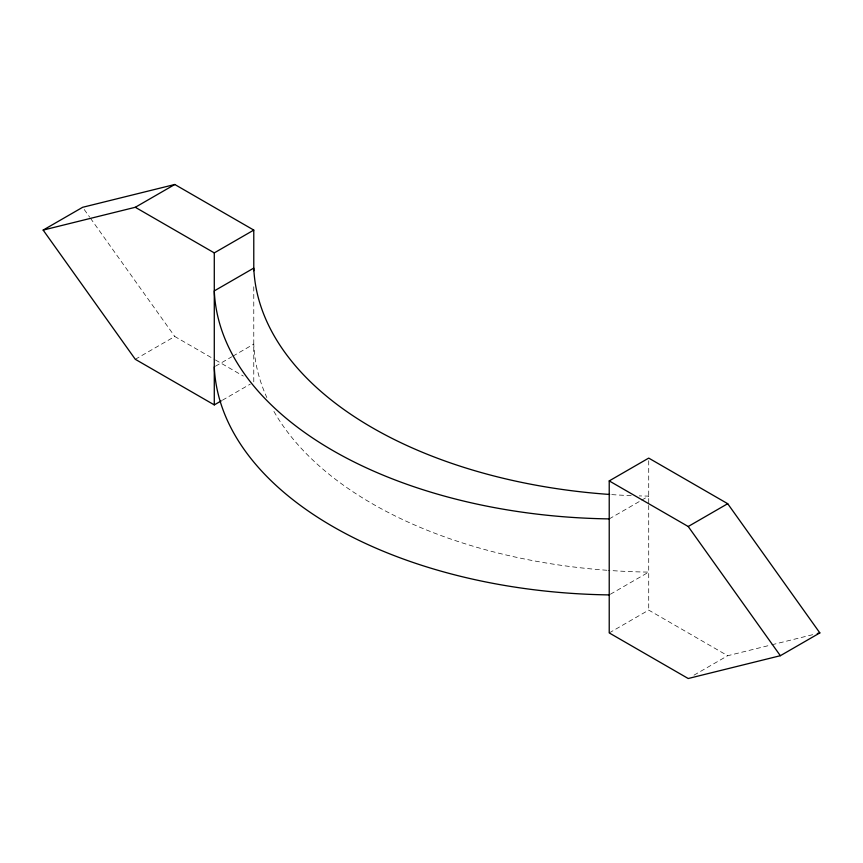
<?xml version="1.0" encoding="UTF-8"?>
<svg xmlns="http://www.w3.org/2000/svg" width="863" height="863" viewBox="0 0 863 863"><rect width="100%" height="100%" fill="white"/><g stroke="black" fill="none" stroke-linecap="round" stroke-linejoin="round"><path stroke-width="0.65" stroke-dasharray="4.32 3.24" d="M135.297 359.299L174.79 336.494L214.283 359.299M215.448 366.225L231.716 356.84M232.87 356.171L253.776 344.1A404.93 233.787 0 0 0 266.861 397.595M222.417 400.205L250.292 384.111M609.224 518.9L640.583 500.799M641.748 500.13L648.717 496.106A404.93 233.787 0 0 1 639.267 495.901M610.378 594.24L648.717 572.104A404.93 233.787 0 0 1 608.286 570.367M609.224 632.913L648.717 610.109L727.703 655.718L770.53 645.114M694.014 675.157L727.703 655.718M771.824 644.79L813.356 634.521M215.448 359.968L243.323 376.063M84.207 209.482L89.676 217.142M90.453 218.242L174.79 336.494M648.717 460.723L648.717 504.1M648.717 505.438L648.717 610.109M253.776 286.764L253.776 382.093M606.937 570.27A404.93 233.787 0 0 1 272.773 409.375M631.177 495.632A404.93 233.787 0 0 1 610.961 494.553"/><path stroke-width="1.29" d="M221.252 400.874L214.283 404.898L135.297 359.299L43.15 230.087L82.643 207.293L174.79 184.488L253.776 230.087L253.776 270.755M43.15 230.087L135.297 207.282L174.79 184.488M135.297 207.282L214.283 252.891L253.776 230.087M609.224 480.907L648.717 458.102L727.703 503.701L819.85 632.913L780.357 655.707L688.21 678.512L609.224 632.913L609.224 480.907L688.21 526.506L780.357 655.707M688.21 526.506L727.703 503.701M817.25 633.55L819.85 632.913M214.283 252.891L214.283 404.898M609.623 494.456A404.93 233.787 0 0 1 253.776 268.091L214.283 290.896A404.93 233.787 0 0 0 609.224 518.9M609.224 594.909A404.93 233.787 0 0 1 214.283 366.894"/></g></svg>
